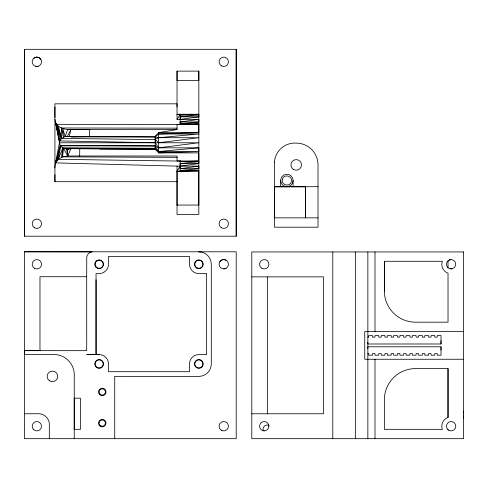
<?xml version="1.0" encoding="UTF-8"?>
<svg xmlns="http://www.w3.org/2000/svg" width="488" height="488" viewBox="0 0 488 488"><rect width="100%" height="100%" fill="white"/><g stroke="black" fill="none" stroke-linecap="round" stroke-linejoin="round"><path stroke-width="0.73" d="M24.4 350.652L86.718 350.665L86.699 276.739L39.973 276.72L39.973 350.652L24.4 350.652L24.4 354.581L52.436 354.581A20.331 20.331 0 0 1 74.237 376.346L74.237 438.681M24.4 236.21L24.4 49.318L236.21 49.318L236.21 236.21L24.4 236.21L24.4 49.318M177.034 181.701L54.924 181.701L54.924 103.828L177.034 103.828L177.034 106.945M96.044 279.85L96.044 354.581L86.718 354.587L99.156 354.581A9.345 9.345 0 0 1 108.501 363.926L108.501 371.71L189.49 371.71L189.49 363.926A9.345 9.345 0 0 1 198.836 354.581L206.619 354.581L206.619 273.591L198.836 273.591A9.345 9.345 0 0 1 189.49 264.246L189.49 256.462L108.501 256.462L108.501 264.246A9.345 9.345 0 0 1 99.156 273.591L96.044 273.591L96.069 354.587L99.156 354.581M155.227 149.297L155.227 139.599L61.592 138.403L59.81 140.922L54.924 166.127L54.924 167.982M198.836 71.12L198.836 80.465L177.034 80.465L177.034 71.12L198.836 71.12L198.836 214.409L177.034 214.409L177.034 171.172L180.145 166.127L198.836 163.559L198.836 152.89L158.655 152.89L158.655 142.764L155.227 139.416L155.227 136.067L158.655 132.638L177.034 129.527L177.034 124.544L198.836 124.544M177.034 205.161L177.034 166.127L55.595 162.894L60.14 145.339L54.924 119.401M177.034 166.127L198.836 166.127L198.836 168.696L180.145 170.58L180.145 171.264L198.836 170.58L198.836 205.064L177.034 205.064M198.836 168.696L180.145 168.696L180.145 163.559L198.836 161.674L180.145 161.674L180.145 160.985M180.145 114.265L180.145 114.954L198.836 114.954L180.145 116.833L180.145 124.544L198.836 123.854L198.836 132.638L158.655 133.999L155.227 136.963L158.655 137.701L198.836 137.701L158.655 142.764L158.655 132.638L198.836 132.638M198.836 151.53L198.836 147.827L158.655 147.827L155.227 146.113L158.655 151.53L198.836 151.53L158.655 152.89L155.227 149.462L71.4 148.651L66.649 149.243L62.726 147.962L60.14 145.339L155.227 145.93L155.227 148.309L63.434 148.187L62.592 156.861L58.285 159.301L55.595 162.894L60.646 145.851L155.227 145.93M198.836 119.401L180.145 121.969L180.145 123.854L198.836 121.969L198.836 119.401L177.034 119.401L177.034 71.12M180.145 114.088L180.145 119.401L198.836 116.833L198.836 114.265L177.034 114.265M367.854 348.505L367.854 346.791L441.012 346.791L441.012 355.203L437.272 355.203L437.272 353.647L434.784 353.647L434.784 355.203L431.044 355.203L431.044 353.647L428.555 353.647L428.555 355.203L424.816 355.203L424.816 353.647L422.321 353.647L422.321 355.203L418.588 355.203L418.588 353.647L416.093 353.647L416.093 355.203L412.354 355.203L412.354 353.647L409.865 353.647L409.865 355.203L406.126 355.203L406.126 353.647L403.631 353.647L403.631 355.203L399.898 355.203L399.898 353.647L397.403 353.647L397.403 355.203L393.663 355.203L393.663 353.647L391.175 353.647L391.175 355.203L387.435 355.203L387.435 353.647L384.947 353.647L384.947 355.203L381.207 355.203L381.207 353.647L378.712 353.647L378.712 355.203L374.973 355.203L374.973 353.647L372.484 353.647L372.484 355.203L368.745 355.203L368.745 353.647L367.854 353.647M367.854 342.277L367.854 343.991L441.012 343.991L441.012 335.579L437.272 335.579L437.272 337.135L434.784 337.135L434.784 335.579L431.044 335.579L431.044 337.135L428.555 337.135L428.555 335.579L424.816 335.579L424.816 337.135L422.321 337.135L422.321 335.579L418.588 335.579L418.588 337.135L416.093 337.135L416.093 335.579L412.354 335.579L412.354 337.135L409.865 337.135L409.865 335.579L406.126 335.579L406.126 337.135L403.631 337.135L403.631 335.579L399.898 335.579L399.898 337.135L397.403 337.135L397.403 335.579L393.663 335.579L393.663 337.135L391.175 337.135L391.175 335.579L387.435 335.579L387.435 337.135L384.947 337.135L384.947 335.579L381.207 335.579L381.207 337.135L378.712 337.135L378.712 335.579L374.973 335.579L374.979 337.135L372.484 337.135L372.484 335.579L368.745 335.579L368.745 337.135L367.854 337.135M384.361 291.037L384.361 261.287L442.396 261.287L442.11 261.983A9.345 9.345 0 0 0 446.465 272.493L448.021 273.14L448.021 322.184L415.514 322.184A31.147 31.147 0 0 1 384.361 291.037L384.361 261.287M441.012 350.061L441.012 346.791M441.012 343.991L441.012 340.722M448.021 417.484L448.021 368.599L415.514 368.599A31.147 31.147 0 0 0 384.361 399.745L384.361 429.336L442.396 429.336L442.11 428.641A9.345 9.345 0 0 1 446.465 418.131L448.021 417.484L448.021 368.599M448.021 267.699L448.021 261.287L447.569 261.287L449.698 259.829M463.6 415.666L463.6 418.308M463.6 413.733L463.6 411.085M79.672 156.001L79.764 148.828M177.114 157.362L62.592 156.861L62.726 147.962L155.227 148.309M61.433 157.52L62.726 147.962L58.285 159.301L180.145 161.083M58.285 159.301L60.646 145.851L56.876 161.192M177.101 128.149L61.445 127.996L61.592 138.403L58.45 126.368L55.675 122.811L61.592 138.403L65.136 136.561L69.375 136.347L70.864 129.527L67.338 136.451M60.689 139.678L55.675 122.811L59.53 142.77L198.836 142.764L158.655 147.827L155.227 142.764L155.227 137.219L65.136 136.561L67.704 129.515L90.006 129.521M70.864 148.834L67.771 156.001L62.592 156.861M177.034 119.401L180.145 114.357L177.034 114.357M219.71 261.916C220.948 259.738 223.931 258.939 226.09 260.202M448.502 260.433L447.087 261.916A4.673 4.673 0 0 0 449.924 268.76L451.925 268.815M155.227 139.416L158.655 137.701L198.836 133.999L158.655 133.999M222.546 259.738L221.418 260.202A4.673 4.673 0 0 0 220.753 267.827A4.673 4.673 0 0 0 228.146 265.844A4.673 4.673 0 0 0 223.754 259.579L223.968 259.604M449.192 260.043L451.138 259.579A4.673 4.673 0 0 1 452.345 268.76L450.168 268.796M226.09 268.296L223.754 268.918M180.145 168.696L198.836 166.127M449.93 259.738L450.766 259.628M38.07 66.289L35.654 66.289M198.836 147.827L158.655 151.53L155.227 148.566L155.227 149.462M180.145 114.954L198.836 114.265M180.145 161.674L198.836 160.985L177.034 160.985L177.034 156.001L67.771 156.001L67.307 149.182L68.826 149.182M69.375 136.347L71.4 136.878L155.227 136.536M71.4 136.878L89.487 136.579L89.475 129.527M180.145 116.833L198.836 116.833M180.145 121.969L198.836 121.969M180.145 123.854L198.836 123.854M177.034 129.527L67.771 129.527L62.806 128.74L58.45 126.368M71.4 148.651L155.227 148.651M99.784 148.993L155.227 148.993M68.918 149.249L66.649 149.243L67.71 156.014L63.434 148.187M180.145 163.559L198.836 163.559M180.145 170.58L198.836 170.58M177.034 171.172L180.145 171.172L180.145 160.808M177.034 171.264L198.836 171.264M318.017 186.709L274.409 186.709L274.409 191.021M274.409 186.819L305.561 186.819M318.017 217.855L274.409 217.855L274.409 212.127M24.4 251.79L236.216 251.79L236.216 438.681L24.4 438.681L24.4 251.79L92.116 251.839A6.228 6.228 0 0 0 86.748 257.207L86.699 276.739M251.778 276.861L323.452 276.861L323.452 413.763L251.784 413.763M463.6 331.529L364.737 331.529L364.737 359.253L463.6 359.253M24.4 413.763L36.862 413.763A11.011 11.011 0 0 1 49.318 426.225L49.318 438.681M447.685 429.336L448.021 429.336M180.145 124.446L56.87 124.336L61.592 138.403M155.227 142.764L59.81 140.922L55.675 122.811M198.921 251.796L200.458 251.893M264.24 430.898L263.142 430.465A4.362 4.362 0 0 1 268.485 425.127L268.912 426.225A4.673 4.673 0 0 1 261.904 430.27A4.673 4.673 0 0 1 261.904 422.175A4.673 4.673 0 0 1 268.912 426.225M40.913 59.444L39.199 57.73L36.862 57.108A4.801 4.801 0 0 0 33.562 58.475M65.136 136.561L62.806 128.74L63.513 137.403L61.445 127.996M67.307 149.182L67.71 156.014M374.998 251.942L374.998 331.529M374.998 359.253L374.998 438.681M367.854 251.942L367.854 438.681M355.349 251.942L355.349 438.681M332.798 251.942L332.798 438.681M293.105 180.481A6.228 6.228 0 0 1 283.754 185.873A6.228 6.228 0 0 1 283.76 175.082A6.228 6.228 0 0 1 293.105 180.481L293.105 186.709M280.643 180.475L280.643 186.709M274.409 192.607L274.409 211.09M267.357 276.861L267.357 413.763M236.21 49.318L236.21 236.21M155.227 136.231L155.227 136.963M114.729 438.681L114.729 376.352L198.836 376.382A12.462 12.462 0 0 0 211.292 363.926L211.292 264.246A12.462 12.462 0 0 0 198.836 251.79M54.924 106.945L54.924 117.547M54.924 174.692L54.924 181.701M74.237 398.19L74.237 429.336L80.465 429.336L80.465 398.19L74.237 398.19M274.427 161.998L274.409 227.201L318.017 227.201L318.017 164.901A21.808 21.808 0 0 0 296.216 143.1A20.502 20.502 0 0 0 274.427 161.998M305.561 186.709L305.561 217.855L305.561 186.709M282.363 179.267C280.588 185.007 290.055 187.544 291.385 181.689C293.16 175.948 283.693 173.411 282.363 179.267M463.6 251.942L251.778 251.942L251.79 438.681L463.6 438.681L463.6 251.942M38.07 57.267L36.862 57.108A4.673 4.673 0 0 0 32.47 63.379A4.673 4.673 0 0 0 39.87 65.355A4.673 4.673 0 0 0 39.199 57.73L38.07 57.267M33.556 429.525A4.673 4.673 0 0 0 41.37 427.433A4.673 4.673 0 0 0 35.648 421.711A4.673 4.673 0 0 0 33.556 429.525M196.81 267.753A4.05 4.05 0 0 0 202.886 264.246A4.05 4.05 0 0 0 196.81 260.738A4.05 4.05 0 0 0 196.81 267.753M196.81 367.433A4.05 4.05 0 0 0 202.886 363.926A4.05 4.05 0 0 0 196.81 360.418A4.05 4.05 0 0 0 196.81 367.433M221.418 430.27A4.673 4.673 0 0 0 228.427 426.225A4.673 4.673 0 0 0 221.418 422.175A4.673 4.673 0 0 0 221.418 430.27M100.4 426.347A3.739 3.739 0 0 0 106.012 423.108A3.739 3.739 0 0 0 100.4 419.869A3.739 3.739 0 0 0 100.4 426.347M100.717 425.804A3.117 3.117 0 0 0 105.384 423.108A3.117 3.117 0 0 0 100.717 420.412A3.117 3.117 0 0 0 100.717 425.804M196.652 367.702A4.362 4.362 0 0 0 203.197 363.926A4.362 4.362 0 0 0 196.652 360.15A4.362 4.362 0 0 0 196.652 367.702M96.978 367.702A4.362 4.362 0 0 0 103.517 363.926A4.362 4.362 0 0 0 96.978 360.15A4.362 4.362 0 0 0 96.978 367.702M196.652 268.022A4.362 4.362 0 0 0 203.197 264.246A4.362 4.362 0 0 0 196.652 260.47A4.362 4.362 0 0 0 196.652 268.022M96.075 267.332A4.362 4.362 0 0 0 103.371 265.374A4.362 4.362 0 0 0 98.027 260.037A4.362 4.362 0 0 0 96.075 267.332M49.532 380.817A5.295 5.295 0 0 0 57.718 376.681A5.295 5.295 0 0 0 50.05 371.655A5.295 5.295 0 0 0 49.532 380.817M34.526 268.302A4.673 4.673 0 0 0 41.535 264.258A4.673 4.673 0 0 0 34.526 260.208A4.673 4.673 0 0 0 34.526 268.302M97.13 367.433A4.05 4.05 0 0 0 103.206 363.926A4.05 4.05 0 0 0 97.13 360.418A4.05 4.05 0 0 0 97.13 367.433M96.295 267.113A4.05 4.05 0 0 0 103.066 265.295A4.05 4.05 0 0 0 98.106 260.336A4.05 4.05 0 0 0 96.295 267.113M99.631 394.603A3.739 3.739 0 0 0 105.884 392.925A3.739 3.739 0 0 0 101.303 388.35A3.739 3.739 0 0 0 99.631 394.603M100.071 394.164A3.117 3.117 0 0 0 105.28 392.767A3.117 3.117 0 0 0 101.467 388.948A3.117 3.117 0 0 0 100.071 394.164M261.904 268.302A4.673 4.673 0 0 0 268.912 264.258A4.673 4.673 0 0 0 261.904 260.208A4.673 4.673 0 0 0 261.904 268.302M448.801 430.27A4.673 4.673 0 0 0 455.81 426.225A4.673 4.673 0 0 0 448.801 422.175A4.673 4.673 0 0 0 448.801 430.27M34.526 227.798A4.673 4.673 0 0 0 41.535 223.754A4.673 4.673 0 0 0 34.526 219.704A4.673 4.673 0 0 0 34.526 227.798M221.424 227.798A4.673 4.673 0 0 0 228.433 223.754A4.673 4.673 0 0 0 221.424 219.704A4.673 4.673 0 0 0 221.424 227.798M221.424 65.831A4.673 4.673 0 0 0 228.433 61.787A4.673 4.673 0 0 0 221.424 57.743A4.673 4.673 0 0 0 221.424 65.831M293.312 169.33A5.295 5.295 0 0 0 301.499 165.2A5.295 5.295 0 0 0 293.831 160.174A5.295 5.295 0 0 0 293.312 169.33"/></g></svg>
